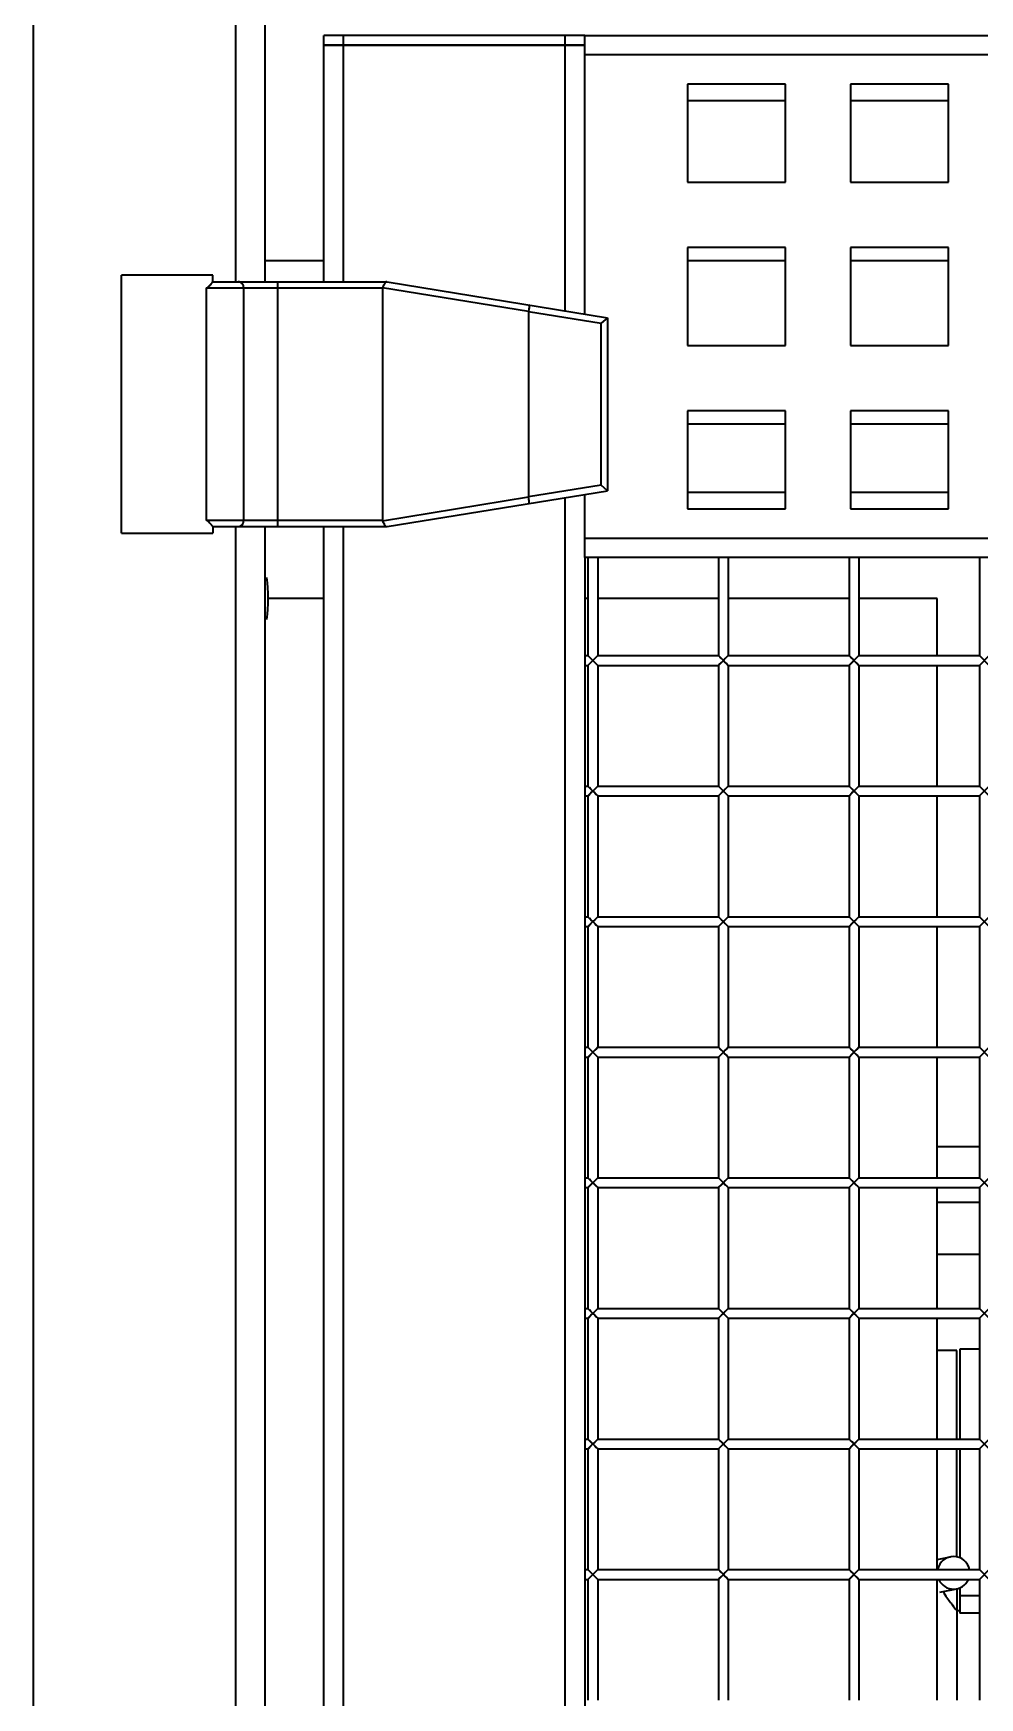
# Model space of a CAD drawing. Header units: millimetres. Extents: x 32496 to 166256, y 3504 to 23939.
# Drawn here: x 70666 to 70956, y 14213 to 14723 of the extents above; entities that cross this region are included whole.
import ezdxf

# ---------------------------------------------------------------- set-up
doc = ezdxf.new("R2010")
doc.units = ezdxf.units.MM
doc.layers.get('0').update_dxf_attribs({"lineweight": 35})

# ---------------------------------------------------------------- blocks, each defined once
blk = doc.blocks.new('8-1250')
at = {"linetype": 'Continuous'}
for p, q in [((-2380.13, -32152.29), (-2380.13, -34671.29)), ((-2318.13, -32152.29), (-2318.13, -32324.29)), ((-2309.13, -32232.29), (-2309.13, -32324.29)), ((-2291.13, -32251.79), (-2291.13, -32248.79)), ((-2211.13, -32248.79), (-2291.13, -32248.79)), ((-2285.13, -32248.79), (-2285.13, -32251.79)), ((-2217.13, -32251.79), (-2217.13, -32248.79)), ((-2211.13, -32334.15), (-2211.13, -32248.79)), ((-2211.13, -32248.79), (-1585.13, -32248.79)), ((-2291.13, -32324.29), (-2291.13, -32251.79)), ((-2211.13, -32251.79), (-2291.13, -32251.79)), ((-2291.13, -32251.79), (-2211.13, -32251.79)), ((-2285.13, -32251.79), (-2285.13, -32324.29)), ((-2217.13, -32333.17), (-2217.13, -32251.79)), ((-1585.13, -32254.79), (-2211.13, -32254.79)), ((-2179.63, -32263.79), (-2179.63, -32293.79)), ((-2149.63, -32263.79), (-2179.63, -32263.79)), ((-2149.63, -32293.79), (-2149.63, -32263.79)), ((-2129.63, -32263.79), (-2129.63, -32293.79)), ((-2099.63, -32263.79), (-2129.63, -32263.79)), ((-2099.63, -32293.79), (-2099.63, -32263.79)), ((-2179.63, -32268.79), (-2149.63, -32268.79)), ((-2129.63, -32268.79), (-2099.63, -32268.79)), ((-2179.63, -32293.79), (-2149.63, -32293.79)), ((-2129.63, -32293.79), (-2099.63, -32293.79)), ((-2179.63, -32313.79), (-2179.63, -32343.79)), ((-2149.63, -32313.79), (-2179.63, -32313.79)), ((-2149.63, -32343.79), (-2149.63, -32313.79)), ((-2129.63, -32313.79), (-2129.63, -32343.79)), ((-2099.63, -32313.79), (-2129.63, -32313.79)), ((-2099.63, -32343.79), (-2099.63, -32313.79)), ((-2309.13, -32317.79), (-2291.13, -32317.79)), ((-2179.63, -32317.79), (-2149.63, -32317.79)), ((-2129.63, -32317.79), (-2099.63, -32317.79)), ((-2353.13, -32401.29), (-2353.13, -32322.29)), ((-2325.13, -32322.29), (-2353.13, -32322.29)), ((-2325.13, -32324.29), (-2325.13, -32322.29)), ((-2325.13, -32324.29), (-2271.63, -32324.29)), ((-2305.3, -32324.29), (-2305.3, -32399.29)), ((-2273.05, -32326.01), (-2228.32, -32333.29)), ((-2271.63, -32324.29), (-2204.13, -32335.29)), ((-2327.1, -32326.29), (-2327.1, -32397.29)), ((-2273.13, -32326.29), (-2327.1, -32326.29)), ((-2315.62, -32397.29), (-2315.62, -32326.29)), ((-2273.13, -32326.29), (-2273.13, -32397.29)), ((-2228.33, -32333.37), (-2228.33, -32390.21)), ((-2228.33, -32333.37), (-2206.13, -32336.99)), ((-2204.13, -32335.29), (-2206.13, -32336.99)), ((-2204.13, -32335.29), (-2204.13, -32388.29)), ((-2206.13, -32386.59), (-2206.13, -32336.99)), ((-2179.63, -32343.79), (-2149.63, -32343.79)), ((-2129.63, -32343.79), (-2099.63, -32343.79)), ((-2179.63, -32363.79), (-2179.63, -32393.79)), ((-2149.63, -32363.79), (-2179.63, -32363.79)), ((-2149.63, -32393.79), (-2149.63, -32363.79)), ((-2129.63, -32363.79), (-2129.63, -32393.79)), ((-2099.63, -32363.79), (-2129.63, -32363.79)), ((-2099.63, -32393.79), (-2099.63, -32363.79)), ((-2179.63, -32367.79), (-2149.63, -32367.79)), ((-2129.63, -32367.79), (-2099.63, -32367.79)), ((-2206.13, -32386.59), (-2228.33, -32390.21)), ((-2204.13, -32388.29), (-2206.13, -32386.59)), ((-2228.32, -32390.28), (-2273.05, -32397.57)), ((-2271.63, -32399.29), (-2204.13, -32388.29)), ((-2217.13, -33033.17), (-2217.13, -32390.41)), ((-2211.13, -32408.79), (-2211.13, -32389.43)), ((-2149.63, -32388.79), (-2179.63, -32388.79)), ((-2099.63, -32388.79), (-2129.63, -32388.79)), ((-2327.1, -32397.29), (-2273.13, -32397.29)), ((-2179.63, -32393.79), (-2149.63, -32393.79)), ((-2129.63, -32393.79), (-2099.63, -32393.79)), ((-2353.13, -32401.29), (-2325.13, -32401.29)), ((-2325.13, -32399.29), (-2325.13, -32401.29)), ((-2325.13, -32399.29), (-2271.63, -32399.29)), ((-2318.13, -32399.29), (-2318.13, -33024.29)), ((-2309.13, -32399.29), (-2309.13, -33024.29)), ((-2291.13, -33024.29), (-2291.13, -32399.29)), ((-2285.13, -32399.29), (-2285.13, -33024.29)), ((-2211.13, -32402.79), (-1585.13, -32402.79)), ((-2211.13, -32408.79), (-2211.13, -33034.31)), ((-1585.13, -32408.79), (-2211.13, -32408.79)), ((-2210.13, -32408.79), (-2210.13, -32438.79)), ((-2207.13, -32408.79), (-2207.13, -32438.79)), ((-2170.13, -32408.79), (-2170.13, -32438.79)), ((-2167.13, -32408.79), (-2167.13, -32438.79)), ((-2130.13, -32408.79), (-2130.13, -32438.79)), ((-2127.13, -32408.79), (-2127.13, -32438.79)), ((-2090.13, -32408.79), (-2090.13, -32438.79)), ((-2291.13, -32421.29), (-2308.13, -32421.29)), ((-2210.13, -32421.29), (-2211.13, -32421.29)), ((-2170.13, -32421.29), (-2207.13, -32421.29)), ((-2130.13, -32421.29), (-2167.13, -32421.29)), ((-2103.13, -32421.29), (-2127.13, -32421.29)), ((-2103.13, -32438.79), (-2103.13, -32421.29)), ((-2211.13, -32438.79), (-2210.13, -32438.79)), ((-2211.13, -32441.79), (-2210.13, -32441.79)), ((-2210.13, -32441.79), (-2207.13, -32438.79)), ((-2207.13, -32441.79), (-2210.13, -32438.79)), ((-2210.13, -32441.79), (-2210.13, -32478.79)), ((-2210.01, -32441.67), (-2209.22, -32440.88)), ((-2209.22, -32440.88), (-2208.63, -32440.29)), ((-2207.13, -32438.79), (-2207.56, -32439.22)), ((-2207.13, -32438.79), (-2170.13, -32438.79)), ((-2207.13, -32441.79), (-2207.13, -32478.79)), ((-2207.13, -32441.79), (-2170.13, -32441.79)), ((-2170.13, -32441.79), (-2167.13, -32438.79)), ((-2167.13, -32441.79), (-2170.13, -32438.79)), ((-2170.13, -32441.79), (-2170.13, -32478.79)), ((-2170.01, -32441.67), (-2169.22, -32440.88)), ((-2169.22, -32440.88), (-2168.63, -32440.29)), ((-2167.13, -32438.79), (-2167.56, -32439.22)), ((-2167.13, -32438.79), (-2130.13, -32438.79)), ((-2167.13, -32441.79), (-2167.13, -32478.79)), ((-2167.13, -32441.79), (-2130.13, -32441.79)), ((-2130.13, -32441.79), (-2127.13, -32438.79)), ((-2127.13, -32441.79), (-2130.13, -32438.79)), ((-2130.13, -32441.79), (-2130.13, -32478.79)), ((-2130.01, -32441.67), (-2129.22, -32440.88)), ((-2129.22, -32440.88), (-2128.63, -32440.29)), ((-2127.13, -32438.79), (-2127.56, -32439.22)), ((-2127.13, -32438.79), (-2090.13, -32438.79)), ((-2127.13, -32441.79), (-2127.13, -32478.79)), ((-2127.13, -32441.79), (-2090.13, -32441.79)), ((-2103.13, -32478.79), (-2103.13, -32441.79)), ((-2090.13, -32441.79), (-2087.13, -32438.79)), ((-2087.13, -32441.79), (-2090.13, -32438.79)), ((-2090.13, -32441.79), (-2090.13, -32478.79)), ((-2211.13, -32478.79), (-2210.13, -32478.79)), ((-2210.13, -32481.79), (-2207.13, -32478.79)), ((-2207.13, -32481.79), (-2210.13, -32478.79)), ((-2207.13, -32478.79), (-2207.56, -32479.22)), ((-2207.13, -32478.79), (-2170.13, -32478.79)), ((-2170.13, -32481.79), (-2167.13, -32478.79)), ((-2167.13, -32481.79), (-2170.13, -32478.79)), ((-2167.13, -32478.79), (-2167.56, -32479.22)), ((-2167.13, -32478.79), (-2130.13, -32478.79)), ((-2130.13, -32481.79), (-2127.13, -32478.79)), ((-2127.13, -32481.79), (-2130.13, -32478.79)), ((-2127.13, -32478.79), (-2127.56, -32479.22)), ((-2127.13, -32478.79), (-2090.13, -32478.79)), ((-2090.13, -32481.79), (-2087.13, -32478.79)), ((-2087.13, -32481.79), (-2090.13, -32478.79)), ((-2211.13, -32481.79), (-2210.13, -32481.79)), ((-2210.13, -32481.79), (-2210.13, -32518.79)), ((-2210.01, -32481.67), (-2209.22, -32480.88)), ((-2209.22, -32480.88), (-2208.63, -32480.29)), ((-2207.13, -32481.79), (-2207.13, -32518.79)), ((-2207.13, -32481.79), (-2170.13, -32481.79)), ((-2170.13, -32481.79), (-2170.13, -32518.79)), ((-2170.01, -32481.67), (-2169.22, -32480.88)), ((-2169.22, -32480.88), (-2168.63, -32480.29)), ((-2167.13, -32481.79), (-2167.13, -32518.79)), ((-2167.13, -32481.79), (-2130.13, -32481.79)), ((-2130.13, -32481.79), (-2130.13, -32518.79)), ((-2130.01, -32481.67), (-2129.22, -32480.88)), ((-2129.22, -32480.88), (-2128.63, -32480.29)), ((-2127.13, -32481.79), (-2127.13, -32518.79)), ((-2127.13, -32481.79), (-2090.13, -32481.79)), ((-2103.13, -32518.79), (-2103.13, -32481.79)), ((-2090.13, -32481.79), (-2090.13, -32518.79)), ((-2211.13, -32518.79), (-2210.13, -32518.79)), ((-2210.13, -32521.79), (-2207.13, -32518.79)), ((-2207.13, -32521.79), (-2210.13, -32518.79)), ((-2207.13, -32518.79), (-2207.56, -32519.22)), ((-2207.13, -32518.79), (-2170.13, -32518.79)), ((-2170.13, -32521.79), (-2167.13, -32518.79)), ((-2167.13, -32521.79), (-2170.13, -32518.79)), ((-2167.13, -32518.79), (-2167.56, -32519.22)), ((-2167.13, -32518.79), (-2130.13, -32518.79)), ((-2130.13, -32521.79), (-2127.13, -32518.79)), ((-2127.13, -32521.79), (-2130.13, -32518.79)), ((-2127.13, -32518.79), (-2127.56, -32519.22)), ((-2127.13, -32518.79), (-2090.13, -32518.79)), ((-2090.13, -32521.79), (-2087.13, -32518.79)), ((-2087.13, -32521.79), (-2090.13, -32518.79)), ((-2211.13, -32521.79), (-2210.13, -32521.79)), ((-2210.13, -32521.79), (-2210.13, -32558.79)), ((-2210.01, -32521.67), (-2209.22, -32520.88)), ((-2209.22, -32520.88), (-2208.63, -32520.29)), ((-2207.13, -32521.79), (-2207.13, -32558.79)), ((-2207.13, -32521.79), (-2170.13, -32521.79)), ((-2170.13, -32521.79), (-2170.13, -32558.79)), ((-2170.01, -32521.67), (-2169.22, -32520.88)), ((-2169.22, -32520.88), (-2168.63, -32520.29)), ((-2167.13, -32521.79), (-2167.13, -32558.79)), ((-2167.13, -32521.79), (-2130.13, -32521.79)), ((-2130.13, -32521.79), (-2130.13, -32558.79)), ((-2130.01, -32521.67), (-2129.22, -32520.88)), ((-2129.22, -32520.88), (-2128.63, -32520.29)), ((-2127.13, -32521.79), (-2127.13, -32558.79)), ((-2127.13, -32521.79), (-2090.13, -32521.79)), ((-2103.13, -32558.79), (-2103.13, -32521.79)), ((-2090.13, -32521.79), (-2090.13, -32558.79)), ((-2211.13, -32558.79), (-2210.13, -32558.79)), ((-2210.13, -32561.79), (-2207.13, -32558.79)), ((-2207.13, -32561.79), (-2210.13, -32558.79)), ((-2209.22, -32560.88), (-2208.63, -32560.29)), ((-2207.13, -32558.79), (-2207.56, -32559.22)), ((-2207.13, -32558.79), (-2170.13, -32558.79)), ((-2170.13, -32561.79), (-2167.13, -32558.79)), ((-2167.13, -32561.79), (-2170.13, -32558.79)), ((-2169.22, -32560.88), (-2168.63, -32560.29)), ((-2167.13, -32558.79), (-2167.56, -32559.22)), ((-2167.13, -32558.79), (-2130.13, -32558.79)), ((-2130.13, -32561.79), (-2127.13, -32558.79)), ((-2127.13, -32561.79), (-2130.13, -32558.79)), ((-2129.22, -32560.88), (-2128.63, -32560.29)), ((-2127.13, -32558.79), (-2127.56, -32559.22)), ((-2127.13, -32558.79), (-2090.13, -32558.79)), ((-2090.13, -32561.79), (-2087.13, -32558.79)), ((-2087.13, -32561.79), (-2090.13, -32558.79)), ((-2211.13, -32561.79), (-2210.13, -32561.79)), ((-2210.13, -32561.79), (-2210.13, -32598.79)), ((-2210.01, -32561.67), (-2209.22, -32560.88)), ((-2207.13, -32561.79), (-2207.13, -32598.79)), ((-2207.13, -32561.79), (-2170.13, -32561.79)), ((-2170.13, -32561.79), (-2170.13, -32598.79)), ((-2170.01, -32561.67), (-2169.22, -32560.88)), ((-2167.13, -32561.79), (-2167.13, -32598.79)), ((-2167.13, -32561.79), (-2130.13, -32561.79)), ((-2130.13, -32561.79), (-2130.13, -32598.79)), ((-2130.01, -32561.67), (-2129.22, -32560.88)), ((-2127.13, -32561.79), (-2127.13, -32598.79)), ((-2127.13, -32561.79), (-2090.13, -32561.79)), ((-2103.13, -32598.79), (-2103.13, -32561.79)), ((-2090.13, -32561.79), (-2090.13, -32598.79)), ((-2090.13, -32589.29), (-2103.13, -32589.29)), ((-2211.13, -32598.79), (-2210.13, -32598.79)), ((-2210.13, -32601.79), (-2207.13, -32598.79)), ((-2207.13, -32601.79), (-2210.13, -32598.79)), ((-2210.01, -32601.67), (-2209.22, -32600.88)), ((-2209.22, -32600.88), (-2208.63, -32600.29)), ((-2207.13, -32598.79), (-2207.56, -32599.22)), ((-2207.13, -32598.79), (-2170.13, -32598.79)), ((-2170.13, -32601.79), (-2167.13, -32598.79)), ((-2167.13, -32601.79), (-2170.13, -32598.79)), ((-2170.01, -32601.67), (-2169.22, -32600.88)), ((-2169.22, -32600.88), (-2168.63, -32600.29)), ((-2167.13, -32598.79), (-2167.56, -32599.22)), ((-2167.13, -32598.79), (-2130.13, -32598.79)), ((-2130.13, -32601.79), (-2127.13, -32598.79)), ((-2127.13, -32601.79), (-2130.13, -32598.79)), ((-2130.01, -32601.67), (-2129.22, -32600.88)), ((-2129.22, -32600.88), (-2128.63, -32600.29)), ((-2127.13, -32598.79), (-2127.56, -32599.22)), ((-2127.13, -32598.79), (-2090.13, -32598.79)), ((-2090.13, -32601.79), (-2087.13, -32598.79)), ((-2087.13, -32601.79), (-2090.13, -32598.79)), ((-2211.13, -32601.79), (-2210.13, -32601.79)), ((-2210.13, -32601.79), (-2210.13, -32638.79)), ((-2207.13, -32601.79), (-2207.13, -32638.79)), ((-2207.13, -32601.79), (-2170.13, -32601.79)), ((-2170.13, -32601.79), (-2170.13, -32638.79)), ((-2167.13, -32601.79), (-2167.13, -32638.79)), ((-2167.13, -32601.79), (-2130.13, -32601.79)), ((-2130.13, -32601.79), (-2130.13, -32638.79)), ((-2127.13, -32601.79), (-2127.13, -32638.79)), ((-2127.13, -32601.79), (-2090.13, -32601.79)), ((-2103.13, -32638.79), (-2103.13, -32601.79)), ((-2090.13, -32606.29), (-2103.13, -32606.29)), ((-2090.13, -32601.79), (-2090.13, -32638.79)), ((-2090.13, -32622.29), (-2103.13, -32622.29)), ((-2211.13, -32638.79), (-2210.13, -32638.79)), ((-2211.13, -32641.79), (-2210.13, -32641.79)), ((-2210.13, -32641.79), (-2207.13, -32638.79)), ((-2207.13, -32641.79), (-2210.13, -32638.79)), ((-2210.13, -32641.79), (-2210.13, -32678.79)), ((-2210.01, -32641.67), (-2209.22, -32640.88)), ((-2209.22, -32640.88), (-2208.63, -32640.29)), ((-2207.13, -32638.79), (-2207.56, -32639.22)), ((-2207.13, -32638.79), (-2170.13, -32638.79)), ((-2207.13, -32641.79), (-2207.13, -32678.79)), ((-2207.13, -32641.79), (-2170.13, -32641.79)), ((-2170.13, -32641.79), (-2167.13, -32638.79)), ((-2167.13, -32641.79), (-2170.13, -32638.79)), ((-2170.13, -32641.79), (-2170.13, -32678.79)), ((-2170.01, -32641.67), (-2169.22, -32640.88)), ((-2169.22, -32640.88), (-2168.63, -32640.29)), ((-2167.13, -32638.79), (-2167.56, -32639.22)), ((-2167.13, -32638.79), (-2130.13, -32638.79)), ((-2167.13, -32641.79), (-2167.13, -32678.79)), ((-2167.13, -32641.79), (-2130.13, -32641.79)), ((-2130.13, -32641.79), (-2127.13, -32638.79)), ((-2127.13, -32641.79), (-2130.13, -32638.79)), ((-2130.13, -32641.79), (-2130.13, -32678.79)), ((-2130.01, -32641.67), (-2129.22, -32640.88)), ((-2129.22, -32640.88), (-2128.63, -32640.29)), ((-2127.13, -32638.79), (-2127.56, -32639.22)), ((-2127.13, -32638.79), (-2090.13, -32638.79)), ((-2127.13, -32641.79), (-2127.13, -32678.79)), ((-2127.13, -32641.79), (-2090.13, -32641.79)), ((-2103.13, -32678.79), (-2103.13, -32641.79)), ((-2090.13, -32641.79), (-2087.13, -32638.79)), ((-2087.13, -32641.79), (-2090.13, -32638.79)), ((-2090.13, -32641.79), (-2090.13, -32678.79)), ((-2097.13, -32651.7), (-2103.13, -32651.7)), ((-2097.13, -32678.79), (-2097.13, -32651.7)), ((-2096.13, -32651.29), (-2096.13, -32678.79)), ((-2090.13, -32651.29), (-2096.13, -32651.29)), ((-2211.13, -32678.79), (-2210.13, -32678.79)), ((-2211.13, -32681.79), (-2210.13, -32681.79)), ((-2210.13, -32681.79), (-2207.13, -32678.79)), ((-2207.13, -32681.79), (-2210.13, -32678.79)), ((-2210.13, -32681.79), (-2210.13, -32718.79)), ((-2210.01, -32681.67), (-2209.22, -32680.88)), ((-2209.22, -32680.88), (-2208.63, -32680.29)), ((-2207.13, -32678.79), (-2207.56, -32679.22)), ((-2207.13, -32678.79), (-2170.13, -32678.79)), ((-2207.13, -32681.79), (-2207.13, -32718.79)), ((-2207.13, -32681.79), (-2170.13, -32681.79)), ((-2170.13, -32681.79), (-2167.13, -32678.79)), ((-2167.13, -32681.79), (-2170.13, -32678.79)), ((-2170.13, -32681.79), (-2170.13, -32718.79)), ((-2170.01, -32681.67), (-2169.22, -32680.88)), ((-2169.22, -32680.88), (-2168.63, -32680.29)), ((-2167.13, -32678.79), (-2167.56, -32679.22)), ((-2167.13, -32678.79), (-2130.13, -32678.79)), ((-2167.13, -32681.79), (-2167.13, -32718.79)), ((-2167.13, -32681.79), (-2130.13, -32681.79)), ((-2130.13, -32681.79), (-2127.13, -32678.79)), ((-2127.13, -32681.79), (-2130.13, -32678.79)), ((-2130.13, -32681.79), (-2130.13, -32718.79)), ((-2130.01, -32681.67), (-2129.22, -32680.88)), ((-2129.22, -32680.88), (-2128.63, -32680.29)), ((-2127.13, -32678.79), (-2127.56, -32679.22)), ((-2127.13, -32678.79), (-2090.13, -32678.79)), ((-2127.13, -32681.79), (-2127.13, -32718.79)), ((-2127.13, -32681.79), (-2090.13, -32681.79)), ((-2103.13, -32718.79), (-2103.13, -32681.79)), ((-2097.13, -32714.86), (-2097.13, -32681.79)), ((-2096.13, -32681.79), (-2096.13, -32714.86)), ((-2090.13, -32681.79), (-2087.13, -32678.79)), ((-2087.13, -32681.79), (-2090.13, -32678.79)), ((-2090.13, -32681.79), (-2090.13, -32718.79)), ((-2103.13, -32715.66), (-2099.04, -32714.86)), ((-2211.13, -32718.79), (-2210.13, -32718.79)), ((-2211.13, -32721.79), (-2210.13, -32721.79)), ((-2210.13, -32721.79), (-2207.13, -32718.79)), ((-2207.13, -32721.79), (-2210.13, -32718.79)), ((-2210.13, -32721.79), (-2210.13, -32758.79)), ((-2210.01, -32721.67), (-2209.22, -32720.88)), ((-2209.22, -32720.88), (-2208.63, -32720.29)), ((-2207.13, -32718.79), (-2207.56, -32719.22)), ((-2207.13, -32718.79), (-2170.13, -32718.79)), ((-2207.13, -32721.79), (-2207.13, -32758.79)), ((-2207.13, -32721.79), (-2170.13, -32721.79)), ((-2170.13, -32721.79), (-2167.13, -32718.79)), ((-2167.13, -32721.79), (-2170.13, -32718.79)), ((-2170.13, -32721.79), (-2170.13, -32758.79)), ((-2170.01, -32721.67), (-2169.22, -32720.88)), ((-2169.22, -32720.88), (-2168.63, -32720.29)), ((-2167.13, -32718.79), (-2167.56, -32719.22)), ((-2167.13, -32718.79), (-2130.13, -32718.79)), ((-2167.13, -32721.79), (-2167.13, -32758.79)), ((-2167.13, -32721.79), (-2130.13, -32721.79)), ((-2130.13, -32721.79), (-2127.13, -32718.79)), ((-2127.13, -32721.79), (-2130.13, -32718.79)), ((-2130.13, -32721.79), (-2130.13, -32758.79)), ((-2130.01, -32721.67), (-2129.22, -32720.88)), ((-2129.22, -32720.88), (-2128.63, -32720.29)), ((-2127.13, -32718.79), (-2127.56, -32719.22)), ((-2127.13, -32718.79), (-2090.13, -32718.79)), ((-2127.13, -32721.79), (-2127.13, -32758.79)), ((-2127.13, -32721.79), (-2090.13, -32721.79)), ((-2103.13, -32758.79), (-2103.13, -32721.79)), ((-2090.13, -32721.79), (-2087.13, -32718.79)), ((-2087.13, -32721.79), (-2090.13, -32718.79)), ((-2090.13, -32721.79), (-2090.13, -32758.79)), ((-2102.27, -32725.68), (-2097.13, -32724.68)), ((-2097.13, -32724.68), (-2097.13, -32731.29)), ((-2096.13, -32724.68), (-2096.13, -32732.16)), ((-2096.13, -32726.73), (-2090.13, -32726.73)), ((-2097.13, -32731.29), (-2097.13, -32758.79)), ((-2097.13, -32731.29), (-2096.13, -32731.29)), ((-2090.13, -32732.16), (-2096.13, -32732.16))]:
    blk.add_line(p, q, dxfattribs=at)
for points in [[(-2208.63, -32440.29), (-2209.21, -32439.7), (-2209.69, -32439.23)], [(-2207.56, -32439.22), (-2208.05, -32439.71), (-2208.63, -32440.29)], [(-2208.63, -32440.29), (-2208.04, -32440.88), (-2207.57, -32441.35), (-2207.13, -32441.79)], [(-2168.63, -32440.29), (-2169.21, -32439.7), (-2169.69, -32439.23)], [(-2167.56, -32439.22), (-2168.05, -32439.71), (-2168.63, -32440.29)], [(-2168.63, -32440.29), (-2168.04, -32440.88), (-2167.57, -32441.35), (-2167.13, -32441.79)], [(-2128.63, -32440.29), (-2129.21, -32439.7), (-2129.69, -32439.23)], [(-2127.56, -32439.22), (-2128.05, -32439.71), (-2128.63, -32440.29)], [(-2128.63, -32440.29), (-2128.04, -32440.88), (-2127.57, -32441.35), (-2127.13, -32441.79)], [(-2208.63, -32480.29), (-2209.21, -32479.7), (-2209.69, -32479.23)], [(-2207.56, -32479.22), (-2208.05, -32479.71), (-2208.63, -32480.29)], [(-2208.63, -32480.29), (-2208.04, -32480.88), (-2207.57, -32481.35), (-2207.13, -32481.79)], [(-2168.63, -32480.29), (-2169.21, -32479.7), (-2169.69, -32479.23)], [(-2167.56, -32479.22), (-2168.05, -32479.71), (-2168.63, -32480.29)], [(-2168.63, -32480.29), (-2168.04, -32480.88), (-2167.57, -32481.35), (-2167.13, -32481.79)], [(-2128.63, -32480.29), (-2129.21, -32479.7), (-2129.69, -32479.23)], [(-2127.56, -32479.22), (-2128.05, -32479.71), (-2128.63, -32480.29)], [(-2128.63, -32480.29), (-2128.04, -32480.88), (-2127.57, -32481.35), (-2127.13, -32481.79)], [(-2208.63, -32520.29), (-2209.21, -32519.7), (-2209.69, -32519.23)], [(-2207.56, -32519.22), (-2208.05, -32519.71), (-2208.63, -32520.29)], [(-2168.63, -32520.29), (-2169.21, -32519.7), (-2169.69, -32519.23)], [(-2167.56, -32519.22), (-2168.05, -32519.71), (-2168.63, -32520.29)], [(-2128.63, -32520.29), (-2129.21, -32519.7), (-2129.69, -32519.23)], [(-2127.56, -32519.22), (-2128.05, -32519.71), (-2128.63, -32520.29)], [(-2208.63, -32520.29), (-2208.04, -32520.88), (-2207.57, -32521.35), (-2207.13, -32521.79)], [(-2168.63, -32520.29), (-2168.04, -32520.88), (-2167.57, -32521.35), (-2167.13, -32521.79)], [(-2128.63, -32520.29), (-2128.04, -32520.88), (-2127.57, -32521.35), (-2127.13, -32521.79)], [(-2208.63, -32560.29), (-2209.21, -32559.7), (-2209.69, -32559.23)], [(-2207.56, -32559.22), (-2208.05, -32559.71), (-2208.63, -32560.29)], [(-2208.63, -32560.29), (-2208.04, -32560.88), (-2207.57, -32561.35), (-2207.13, -32561.79)], [(-2168.63, -32560.29), (-2169.21, -32559.7), (-2169.69, -32559.23)], [(-2167.56, -32559.22), (-2168.05, -32559.71), (-2168.63, -32560.29)], [(-2168.63, -32560.29), (-2168.04, -32560.88), (-2167.57, -32561.35), (-2167.13, -32561.79)], [(-2128.63, -32560.29), (-2129.21, -32559.7), (-2129.69, -32559.23)], [(-2127.56, -32559.22), (-2128.05, -32559.71), (-2128.63, -32560.29)], [(-2128.63, -32560.29), (-2128.04, -32560.88), (-2127.57, -32561.35), (-2127.13, -32561.79)], [(-2208.63, -32600.29), (-2209.21, -32599.7), (-2209.69, -32599.23)], [(-2207.56, -32599.22), (-2208.05, -32599.71), (-2208.63, -32600.29)], [(-2208.63, -32600.29), (-2208.04, -32600.88), (-2207.57, -32601.35), (-2207.13, -32601.79)], [(-2168.63, -32600.29), (-2169.21, -32599.7), (-2169.69, -32599.23)], [(-2167.56, -32599.22), (-2168.05, -32599.71), (-2168.63, -32600.29)], [(-2168.63, -32600.29), (-2168.04, -32600.88), (-2167.57, -32601.35), (-2167.13, -32601.79)], [(-2128.63, -32600.29), (-2129.21, -32599.7), (-2129.69, -32599.23)], [(-2127.56, -32599.22), (-2128.05, -32599.71), (-2128.63, -32600.29)], [(-2128.63, -32600.29), (-2128.04, -32600.88), (-2127.57, -32601.35), (-2127.13, -32601.79)], [(-2208.63, -32640.29), (-2209.21, -32639.7), (-2209.69, -32639.23)], [(-2207.56, -32639.22), (-2208.05, -32639.71), (-2208.63, -32640.29)], [(-2208.63, -32640.29), (-2208.04, -32640.88), (-2207.57, -32641.35), (-2207.13, -32641.79)], [(-2168.63, -32640.29), (-2169.21, -32639.7), (-2169.69, -32639.23)], [(-2167.56, -32639.22), (-2168.05, -32639.71), (-2168.63, -32640.29)], [(-2168.63, -32640.29), (-2168.04, -32640.88), (-2167.57, -32641.35), (-2167.13, -32641.79)], [(-2128.63, -32640.29), (-2129.21, -32639.7), (-2129.69, -32639.23)], [(-2127.56, -32639.22), (-2128.05, -32639.71), (-2128.63, -32640.29)], [(-2128.63, -32640.29), (-2128.04, -32640.88), (-2127.57, -32641.35), (-2127.13, -32641.79)], [(-2208.63, -32680.29), (-2209.21, -32679.7), (-2209.69, -32679.23)], [(-2207.56, -32679.22), (-2208.05, -32679.71), (-2208.63, -32680.29)], [(-2208.63, -32680.29), (-2208.04, -32680.88), (-2207.57, -32681.35), (-2207.13, -32681.79)], [(-2168.63, -32680.29), (-2169.21, -32679.7), (-2169.69, -32679.23)], [(-2167.56, -32679.22), (-2168.05, -32679.71), (-2168.63, -32680.29)], [(-2168.63, -32680.29), (-2168.04, -32680.88), (-2167.57, -32681.35), (-2167.13, -32681.79)], [(-2128.63, -32680.29), (-2129.21, -32679.7), (-2129.69, -32679.23)], [(-2127.56, -32679.22), (-2128.05, -32679.71), (-2128.63, -32680.29)], [(-2128.63, -32680.29), (-2128.04, -32680.88), (-2127.57, -32681.35), (-2127.13, -32681.79)], [(-2208.63, -32720.29), (-2209.21, -32719.7), (-2209.69, -32719.23)], [(-2207.56, -32719.22), (-2208.05, -32719.71), (-2208.63, -32720.29)], [(-2208.63, -32720.29), (-2208.04, -32720.88), (-2207.57, -32721.35), (-2207.13, -32721.79)], [(-2168.63, -32720.29), (-2169.21, -32719.7), (-2169.69, -32719.23)], [(-2167.56, -32719.22), (-2168.05, -32719.71), (-2168.63, -32720.29)], [(-2168.63, -32720.29), (-2168.04, -32720.88), (-2167.57, -32721.35), (-2167.13, -32721.79)], [(-2128.63, -32720.29), (-2129.21, -32719.7), (-2129.69, -32719.23)], [(-2127.56, -32719.22), (-2128.05, -32719.71), (-2128.63, -32720.29)], [(-2128.63, -32720.29), (-2128.04, -32720.88), (-2127.57, -32721.35), (-2127.13, -32721.79)]]:
    blk.add_lwpolyline(points, dxfattribs=at)
for centre, radius, start, end in [((-2363.13, -32421.29), 55, 353.245, 6.7169), ((-2098.09, -32719.77), 5, 11, 168.1251), ((-2098.09, -32719.77), 5, 205.3278, 335.6707), ((-2042.29, -32685.84), 71.2, 217.1893, 217.949)]:
    blk.add_arc(centre, radius, start, end, dxfattribs=at)
for centre, major_axis, ratio, start_param, end_param in [((-2264.98, -32326.29), (8.15, 0), 0.245536, 2.999882, 3.141593), ((-2220.18, -32334.7), (8.14, -1.41), 0.241938, -3.138028, -3.099665), ((-2220.18, -32388.88), (8.14, 1.41), 0.241938, 3.099665, 3.138028), ((-2264.98, -32397.29), (8.15, 0), 0.245536, -3.141593, -2.999882)]:
    blk.add_ellipse(centre, major_axis=major_axis, ratio=ratio, start_param=start_param, end_param=end_param, dxfattribs=at)
for points, knots in [([(-2327.1, -32326.29), (-2326.95, -32326.18), (-2326.66, -32325.96), (-2326.27, -32325.62), (-2325.94, -32325.3), (-2325.66, -32325.01), (-2325.47, -32324.78), (-2325.34, -32324.61), (-2325.27, -32324.51), (-2325.21, -32324.43), (-2325.17, -32324.37), (-2325.15, -32324.33), (-2325.14, -32324.31), (-2325.13, -32324.3), (-2325.13, -32324.29), (-2325.13, -32324.29)], [0, 0, 0, 0, 0.198275, 0.380694, 0.545565, 0.690776, 0.813479, 0.865244, 0.909841, 0.946555, 0.974535, 0.984937, 0.992762, 0.997839, 1, 1, 1, 1]), ([(-2315.62, -32326.29), (-2315.62, -32326.03), (-2315.7, -32325.52), (-2316.07, -32324.86), (-2316.64, -32324.4), (-2317.11, -32324.29), (-2317.34, -32324.29)], [0, 0, 0, 0, 0.267215, 0.524636, 0.767656, 1, 1, 1, 1]), ([(-2271.77, -32324.29), (-2271.84, -32324.29), (-2271.98, -32324.3), (-2272.17, -32324.4), (-2272.32, -32324.56), (-2272.5, -32324.88), (-2272.72, -32325.38), (-2272.92, -32325.79), (-2273.05, -32326.01)], [0, 0, 0, 0, 0.095491, 0.181572, 0.27513, 0.386659, 0.667027, 1, 1, 1, 1]), ([(-2228.25, -32331.36), (-2228.23, -32331.36), (-2228.21, -32331.4), (-2228.19, -32331.45), (-2228.18, -32331.55), (-2228.17, -32331.71), (-2228.17, -32332.06), (-2228.22, -32332.6), (-2228.28, -32333.05), (-2228.32, -32333.29)], [0, 0, 0, 0, 0.029584, 0.055175, 0.088913, 0.180604, 0.302705, 0.62104, 1, 1, 1, 1]), ([(-2228.25, -32392.22), (-2228.23, -32392.22), (-2228.21, -32392.18), (-2228.19, -32392.12), (-2228.18, -32392.03), (-2228.17, -32391.86), (-2228.17, -32391.52), (-2228.22, -32390.98), (-2228.28, -32390.53), (-2228.32, -32390.28)], [0, 0, 0, 0, 0.029584, 0.055174, 0.088913, 0.180604, 0.302705, 0.62104, 1, 1, 1, 1]), ([(-2325.13, -32399.29), (-2325.13, -32399.29), (-2325.13, -32399.28), (-2325.14, -32399.27), (-2325.15, -32399.25), (-2325.17, -32399.21), (-2325.21, -32399.15), (-2325.27, -32399.07), (-2325.34, -32398.97), (-2325.47, -32398.8), (-2325.66, -32398.57), (-2325.94, -32398.28), (-2326.27, -32397.96), (-2326.66, -32397.62), (-2326.95, -32397.4), (-2327.1, -32397.29)], [0, 0, 0, 0, 0.002161, 0.007238, 0.015063, 0.025465, 0.053445, 0.090159, 0.134756, 0.186521, 0.309224, 0.454435, 0.619306, 0.801725, 1, 1, 1, 1]), ([(-2317.34, -32399.29), (-2317.11, -32399.29), (-2316.64, -32399.18), (-2316.07, -32398.72), (-2315.7, -32398.06), (-2315.62, -32397.55), (-2315.62, -32397.29)], [0, 0, 0, 0, 0.232344, 0.475364, 0.732785, 1, 1, 1, 1]), ([(-2273.05, -32397.57), (-2272.92, -32397.79), (-2272.72, -32398.2), (-2272.5, -32398.7), (-2272.32, -32399.01), (-2272.17, -32399.18), (-2271.98, -32399.28), (-2271.84, -32399.29), (-2271.77, -32399.29)], [0, 0, 0, 0, 0.332942, 0.613322, 0.724857, 0.81841, 0.904497, 1, 1, 1, 1])]:
    blk.add_open_spline(points, degree=3, knots=knots, dxfattribs=at)
for points in [[(-2101.32, -32725.47), (-2100.96, -32726.11), (-2100.55, -32726.74), (-2100.13, -32727.35)], [(-2100.13, -32727.35), (-2099.77, -32727.87), (-2099.4, -32728.38), (-2099.02, -32728.88)], [(-2098.44, -32729.63), (-2098.01, -32730.19), (-2097.57, -32730.74), (-2097.13, -32731.29)]]:
    blk.add_open_spline(points, degree=3, dxfattribs=at)

msp = doc.modelspace()

# ---------------------------------------------------------------- block references
at = {"color": 6}
msp.add_blockref('8-1250', (73046.131, 46971.457), dxfattribs=at)

doc.saveas('drawing.dxf')
